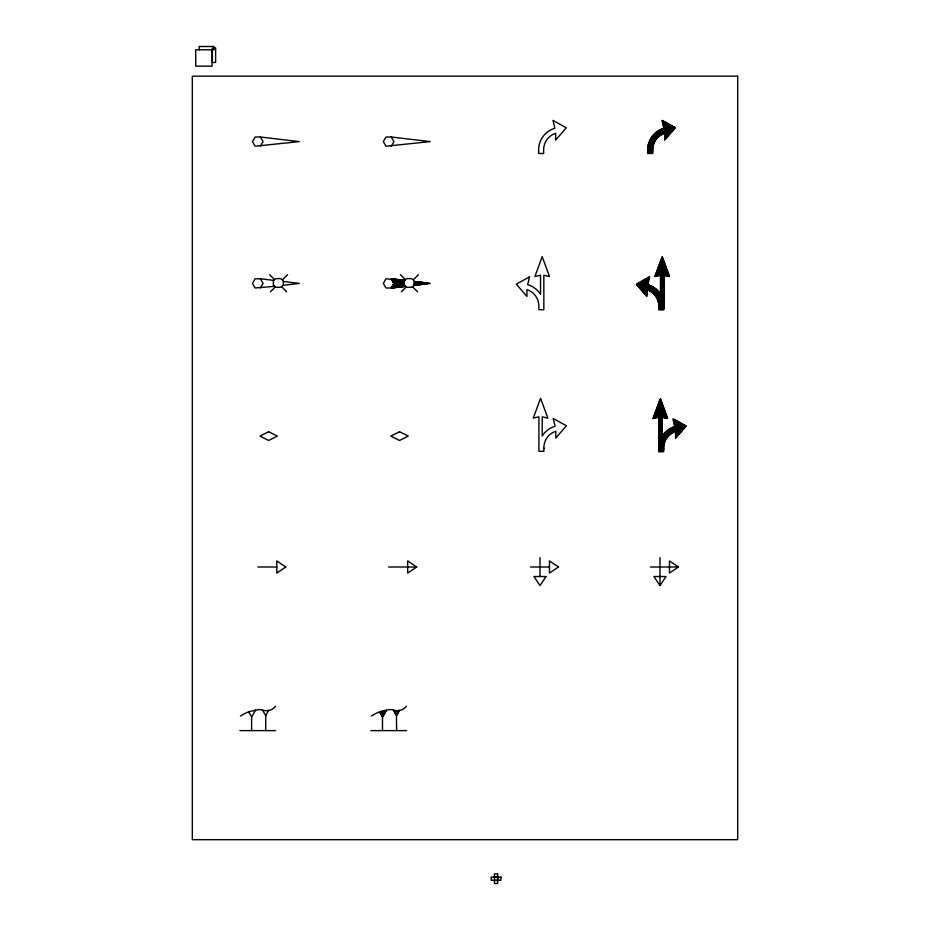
<?xml version="1.0" encoding="UTF-8"?>
<svg xmlns="http://www.w3.org/2000/svg" width="930" height="930" viewBox="0 0 930 930"><rect width="100%" height="100%" fill="white"/><g stroke="black" fill="none" stroke-linecap="round" stroke-linejoin="round"><path stroke-width="1.4" d="M647.71 149.149L647.698 153.473L652.697 153.462L652.721 148.881A17.345 17.345 0 0 1 664.706 133.292L664.706 140.128L675.378 127.794L662.044 120.4L663.974 128.294A22.343 22.343 0 0 0 647.71 149.149L654.336 142.488M403.829 282.941L404.225 281.174A4.801 4.801 0 0 1 405.399 279.616A5.394 5.394 0 0 1 407.119 278.605L411.293 278.605A5.394 5.394 0 0 1 413.013 279.616A4.801 4.801 0 0 1 414.187 281.174L414.187 284.708A4.801 4.801 0 0 1 413.013 286.266A5.394 5.394 0 0 1 411.293 287.277L407.282 287.37A5.906 5.906 0 0 1 405.399 286.266A4.801 4.801 0 0 1 404.225 284.708L403.829 282.941L399.784 286.998M260.412 146.208L263.074 141.604L260.412 137.012L255.111 137.012L252.449 141.604L255.111 146.208L299.332 141.604L260.412 137.012M260.412 287.998L263.074 283.406L260.412 278.802L255.111 278.802L252.449 283.406L255.111 287.998L274.582 286.324M391.309 146.208L393.96 141.604L391.309 137.012L385.997 137.012L383.334 141.604L385.997 146.208L430.23 141.604L391.309 137.012M397.668 279.558L393.913 283.313L391.309 287.998L385.997 287.998L383.334 283.406L385.997 278.802L404.69 280.383M255.576 710.206L251.658 716.995L248.705 711.869M268.596 710.404L265.643 715.519L262.516 710.102A8.882 8.882 0 0 0 260.133 709.602A8.289 8.289 0 0 0 258.075 709.718A120.237 120.237 0 0 0 250.414 711.38A23.982 23.982 0 0 0 246.101 712.915A47.849 47.849 0 0 0 240.428 716.054M386.462 710.206L382.555 716.995L379.603 711.869L385.485 711.915M399.482 710.404L396.529 715.519L393.402 710.102M659.963 585.54L666.031 576.53L653.883 576.53L659.963 585.54L659.963 557.489M270.479 291.776L275.361 286.882M282.383 279.86L287.591 274.664M391.763 279.593L392.425 278.93M391.879 279.791L392.704 278.965M391.983 279.988L392.983 279M392.1 280.186L393.25 279.035M392.216 280.383L393.529 279.07M392.332 280.581L393.809 279.093M392.437 280.767L394.076 279.128M392.553 280.965L394.355 279.163M392.669 281.162L394.634 279.198M392.774 281.36L394.913 279.233M392.89 281.558L395.18 279.256M393.006 281.755L395.459 279.291M393.123 281.941L395.738 279.326M393.227 282.139L396.017 279.36M393.344 282.336L396.285 279.395M393.46 282.534L396.564 279.43M393.564 282.732L396.843 279.453M393.681 282.918L397.122 279.488M393.797 283.115L397.389 279.523M393.727 283.801L397.947 279.593M393.309 284.534L398.214 279.616M392.879 285.266L398.493 279.651M392.46 285.998L398.772 279.686M392.042 286.731L399.051 279.721M391.623 287.451L399.319 279.756M399.598 279.779L391.391 287.986L405.468 286.324M391.739 287.951L399.877 279.814M392.088 287.905L400.156 279.849M392.437 287.87L400.423 279.884M392.797 287.823L400.702 279.918M393.146 287.788L400.981 279.942M393.495 287.742L401.26 279.977M393.843 287.696L401.528 280.011M394.192 287.661L401.807 280.046M394.541 287.614L402.086 280.081M394.89 287.579L402.353 280.104M395.238 287.533L402.632 280.139M395.587 287.498L402.911 280.174M395.936 287.451L403.19 280.209M396.285 287.417L403.457 280.244M396.645 287.37L403.736 280.267M396.994 287.324L404.015 280.302M397.343 287.289L404.294 280.337M397.691 287.242L404.562 280.372M398.04 287.207L404.283 280.965M398.389 287.161L404.12 281.43M398.738 287.126L404.027 281.825M399.086 287.079L403.946 282.232M399.435 287.045L403.853 282.627M400.132 286.952L403.853 283.243M400.493 286.917L403.911 283.499M400.842 286.87L403.957 283.755M401.19 286.835L404.015 283.999M401.539 286.789L404.073 284.255M401.888 286.754L404.132 284.51M402.237 286.707L404.19 284.754M402.585 286.673L404.294 284.952M402.934 286.626L404.411 285.15M403.283 286.58L404.527 285.336M403.632 286.545L404.655 285.522M403.992 286.498L404.794 285.696M404.341 286.463L404.934 285.859M401.365 291.776L406.259 286.882M413.28 279.86L418.477 274.664M414.466 282.197L415.047 281.604M414.524 282.453L415.326 281.639M414.582 282.697L415.605 281.674M414.629 282.953L415.873 281.709M414.536 283.359L416.152 281.744M414.454 283.755L416.431 281.767M414.362 284.15L416.71 281.802M414.269 284.545L416.977 281.837M414.036 285.092L417.256 281.871M414.129 285.301L417.535 281.906M414.478 285.266L417.814 281.93M414.827 285.219L418.082 281.964M415.187 285.185L418.361 281.999M415.536 285.138L418.64 282.034M415.884 285.092L418.919 282.069M416.233 285.057L419.186 282.092M416.582 285.01L419.465 282.127M416.931 284.975L419.744 282.162M417.279 284.929L420.011 282.197M417.628 284.894L420.29 282.232M417.977 284.847L420.569 282.267M418.326 284.812L420.848 282.29M418.674 284.766L421.116 282.325M419.035 284.719L421.395 282.36M419.384 284.685L421.674 282.394M419.732 284.638L421.953 282.429M420.081 284.603L422.22 282.453M420.43 284.557L422.499 282.488M420.779 284.522L422.778 282.522M421.127 284.475L423.057 282.557M421.476 284.441L423.324 282.592M421.825 284.394L423.603 282.615M422.174 284.348L423.882 282.65M422.534 284.313L424.15 282.685M422.883 284.266L424.429 282.72M423.231 284.231L424.708 282.755M423.58 284.185L424.987 282.778M423.929 284.15L425.254 282.813M424.278 284.103L425.533 282.848M424.626 284.069L425.812 282.883M424.975 284.022L426.091 282.918M425.324 283.976L426.359 282.941M425.673 283.941L426.638 282.976M426.021 283.894L426.917 283.011M426.382 283.859L427.196 283.046M426.731 283.813L427.463 283.08M427.079 283.778L427.742 283.104M427.428 283.731L428.021 283.139M662.323 121.551L662.962 120.912M662.509 122.295L663.555 121.237M662.683 123.039L664.148 121.574M662.869 123.783L664.741 121.9M663.055 124.515L665.345 122.225M652.418 136.071L656.313 132.188M663.23 125.259L665.938 122.562M650.558 138.861L659.103 130.328M663.415 126.003L666.531 122.888M649.64 140.709L660.963 129.375M663.602 126.747L667.124 123.225M649.035 142.244L662.497 128.782M663.776 127.491L667.728 123.551M648.57 143.627L668.321 123.876M648.268 144.859L668.914 124.213M648.047 146.01L669.507 124.539M647.873 147.103L670.1 124.876M647.78 148.126L655.429 140.477M660.672 135.222L670.704 125.201M662.776 134.048L671.297 125.527M647.698 150.044L653.674 144.08M664.299 133.455L671.89 125.864M647.698 150.974L653.313 145.371M664.706 133.978L672.483 126.189M647.698 151.904L653.023 146.58M664.706 134.897L673.088 126.527M647.698 152.834L652.883 147.638M664.706 135.827L673.68 126.852M647.989 153.473L652.744 148.707M664.706 136.745L674.273 127.178M648.908 153.473L652.709 149.672M664.706 137.675L674.866 127.515M649.838 153.473L652.697 150.602M664.706 138.605L674.517 128.793M650.768 153.462L652.697 151.532M664.706 139.523L668.565 135.664M651.686 153.462L652.697 152.45M661.59 258.249L662.439 257.401M661.056 259.703L662.683 258.075M636.864 284.824L639.015 282.662M660.521 261.167L662.927 258.749M637.294 285.312L641.096 281.511M659.986 262.632L663.183 259.423M637.724 285.812L643.176 280.36M659.44 264.085L663.427 260.109M638.154 286.312L645.246 279.209M658.905 265.55L663.683 260.784M638.585 286.8L647.327 278.058M658.37 267.015L663.927 261.458M639.015 287.3L649.407 276.908M657.836 268.468L664.171 262.132M639.445 287.8L649.279 277.954M657.301 269.933L664.427 262.818M639.863 288.288L648.977 279.186M656.766 271.397L664.671 263.492M640.293 288.788L648.675 280.407M656.231 272.862L664.915 264.167M640.724 289.288L648.373 281.639M655.697 274.315L665.171 264.841M641.154 289.776L648.071 282.86M655.162 275.78L665.415 265.527M641.584 290.276L647.78 284.092M655.452 276.419L665.659 266.201M642.014 290.776L648.001 284.789M656.661 276.129L665.915 266.875M642.444 291.264L648.698 285.01M657.87 275.85L666.159 267.549M642.874 291.764L649.396 285.254M659.079 275.559L666.415 268.235M643.304 292.264L650.035 285.522M660.288 275.28L666.659 268.91M643.734 292.764L650.686 285.801M660.509 275.978L666.903 269.584M644.165 293.252L646.908 290.509M647.536 289.881L651.337 286.08M660.509 276.908L667.159 270.258M644.595 293.752L646.908 291.427M648.21 290.125L651.93 286.417M660.509 277.826L667.403 270.944M645.025 294.252L646.908 292.357M648.849 290.427L652.523 286.742M660.509 278.756L663.822 275.443M663.997 275.268L667.647 271.618M645.455 294.74L646.908 293.287M649.466 290.73L653.116 287.079M660.521 279.674L663.822 276.373M664.752 275.443L667.903 272.292M645.885 295.24L646.908 294.206M650.07 291.044L653.697 287.428M660.521 280.604L663.822 277.291M665.496 275.617L668.147 272.967M646.315 295.74L646.908 295.136M650.651 291.392L654.243 287.8M660.521 281.523L663.822 278.221M666.252 275.792L668.391 273.653M651.209 291.764L654.79 288.184M660.521 282.453L663.822 279.151M666.996 275.978L668.647 274.327M651.756 292.136L655.313 288.579M660.521 283.371L663.822 280.07M667.752 276.152L668.891 275.001M652.29 292.531L655.824 288.998M660.521 284.301L663.822 281M668.496 276.326L669.135 275.675M652.779 292.962L656.324 289.416M660.521 285.231L663.822 281.918M653.279 293.392L656.801 289.869M660.521 286.149L663.822 282.848M653.767 293.834L657.278 290.323M660.521 287.079L663.822 283.778M654.209 294.322L657.742 290.788M660.521 287.998L663.822 284.696M654.639 294.81L658.173 291.276M660.521 288.928L663.822 285.626M655.08 295.298L658.603 291.776M660.533 289.846L663.822 286.545M655.464 295.845L659.021 292.276M660.533 290.776L663.822 287.475M655.836 296.391L659.405 292.822M660.533 291.695L663.822 288.405M656.208 296.949L659.788 293.357M660.533 292.625L663.822 289.323M656.58 297.495L660.172 293.903M660.533 293.543L663.822 290.253M656.882 298.123L663.822 291.183M657.185 298.751L663.822 292.101M657.475 299.367L663.822 293.031M657.731 300.041L663.822 293.95M657.952 300.75L663.822 294.88M658.184 301.448L663.822 295.81M658.394 302.157L663.822 296.728M658.521 302.959L663.822 297.658M658.638 303.761L663.822 298.577M658.765 304.563L663.822 299.507M658.812 305.447L663.822 300.437M658.835 306.354L663.822 301.355M658.835 307.272L663.822 302.285M658.835 308.19L663.822 303.203M658.835 309.12L663.822 304.133M659.196 309.69L663.822 305.063M660.126 309.69L663.822 305.982M661.044 309.69L663.822 306.912M661.974 309.69L663.822 307.842M662.892 309.69L663.822 308.76M659.568 400.667L660.684 399.551M659.033 402.12L660.928 400.237M658.498 403.585L661.184 400.911M657.963 405.05L661.428 401.586M657.429 406.515L661.672 402.26M656.894 407.968L661.928 402.946M656.359 409.433L662.172 403.62M655.824 410.897L662.416 404.294M655.29 412.35L662.672 404.969M654.755 413.815L662.916 405.654M654.22 415.28L663.16 406.329M653.674 416.733L663.415 407.003M653.139 418.198L663.66 407.677M654.011 418.256L663.915 408.363M655.22 417.965L664.16 409.037M656.441 417.686L664.404 409.712M657.65 417.396L664.659 410.386M658.673 417.291L664.904 411.072M658.673 418.221L665.148 411.746M658.673 419.151L665.403 412.42M658.673 420.069L665.648 413.094M658.673 420.999L661.986 417.686M662.416 417.256L665.892 413.78M658.673 421.918L661.986 418.605M663.16 417.43L666.147 414.454M658.673 422.848L661.986 419.535M663.915 417.605L666.392 415.129M658.673 423.778L661.986 420.465M664.659 417.791L666.647 415.803M658.673 424.696L661.986 421.383M665.415 417.965L666.891 416.489M658.673 425.626L661.986 422.313M666.159 418.14L667.136 417.163M658.673 426.545L661.986 423.243M658.673 427.475L661.986 424.161M658.673 428.393L661.986 425.091M658.684 429.323L661.986 426.01M658.684 430.253L661.986 426.94M658.684 431.171L661.986 427.87M658.684 432.101L661.986 428.788M658.684 433.02L661.986 429.718M658.684 433.95L661.986 430.637M658.684 434.88L661.986 431.567M673.308 420.244L674.111 419.442M658.684 435.798L661.986 432.497M673.494 420.988L674.703 419.779M658.684 436.728L661.986 433.415M673.669 421.732L675.308 420.104M658.684 437.646L661.986 434.345M673.855 422.476L675.901 420.43M658.684 438.576L661.986 435.275M674.041 423.22L676.494 420.755M658.684 439.495L661.986 436.193M662.323 435.868L668.856 429.323M674.215 423.964L677.098 421.092M658.684 440.425L671.018 428.091M674.401 424.708L677.691 421.418M658.684 441.355L672.692 427.347M674.587 425.452L678.284 421.743M658.684 442.273L674.111 426.847M674.762 426.196L678.888 422.081M658.684 443.203L679.481 422.406M658.684 444.122L680.074 422.732M658.684 445.052L680.679 423.057M658.684 445.982L667.438 437.228M670.1 434.554L681.272 423.394M658.684 446.9L665.729 439.867M672.82 432.764L681.864 423.72M658.684 447.83L664.915 441.587M674.552 431.962L682.469 424.045M658.684 448.748L664.404 443.04M675.587 431.846L683.062 424.371M658.684 449.678L664.101 444.261M675.587 432.776L683.655 424.708M658.684 450.608L663.869 445.424M675.587 433.706L684.259 425.033M658.684 451.527L663.729 446.481M675.587 434.624L684.852 425.359M659.521 451.62L663.694 447.446M675.587 435.554L685.445 425.696M660.44 451.62L663.66 448.4M675.587 436.472L686.049 426.021M661.37 451.62L663.66 449.329M675.587 437.402L681.644 431.346M662.288 451.62L663.66 450.26M416.698 566.998L407.689 573.066L407.689 560.918L416.698 566.998L388.647 566.998M678.481 566.998L669.461 573.066L669.461 560.918L678.481 566.998L650.43 566.998M282.941 285.336L299.332 283.406L283.383 281.511M413.827 285.336L430.23 283.406L414.269 281.511M257.761 566.998L276.803 566.998M530.449 566.998L549.479 566.998M384.59 710.601L386.241 710.601M393.692 710.601L395.308 710.601M397.726 710.601L399.365 710.601M382.683 711.043L385.985 711.043M393.948 711.043L399.121 711.043M380.928 711.473L385.729 711.473M394.192 711.473L398.865 711.473M394.448 711.915L398.621 711.915M379.87 712.345L385.229 712.345M394.704 712.345L398.366 712.345M380.126 712.787L384.974 712.787M394.948 712.787L398.11 712.787M380.382 713.217L384.729 713.217M395.204 713.217L397.866 713.217M380.626 713.659L384.474 713.659M395.459 713.659L397.61 713.659M380.882 714.089L384.218 714.089M395.703 714.089L397.354 714.089M381.126 714.531L383.974 714.531M395.959 714.531L397.11 714.531M381.381 714.961L383.718 714.961M396.203 714.961L396.854 714.961M381.637 715.403L383.462 715.403M396.459 715.403L396.622 730.608M381.881 715.833L383.218 715.833M382.137 716.274L382.962 716.274M239.894 730.608L275.629 730.608M370.779 730.608L406.515 730.608M494.446 876.955L497.655 876.955M494.446 880.431L497.655 880.431M260.412 278.802L273.804 280.383M400.446 274.664L405.399 279.616M412.467 286.684L417.558 291.776M269.549 274.664L274.513 279.616A5.394 5.394 0 0 1 276.222 278.605L280.407 278.605A5.394 5.394 0 0 1 282.127 279.616A4.801 4.801 0 0 1 283.301 281.174L283.301 284.708A4.801 4.801 0 0 1 282.127 286.266A5.394 5.394 0 0 1 280.407 287.277L276.384 287.37A5.906 5.906 0 0 1 274.513 286.266A4.801 4.801 0 0 1 273.339 284.708L273.339 281.174A4.801 4.801 0 0 1 274.513 279.616M281.581 286.684L286.673 291.776M391.309 278.802L393.96 283.406M539.981 557.489L539.981 576.53M497.713 877.153L497.713 880.233M382.497 716.89L382.497 730.608M265.736 715.379L265.736 730.608M251.612 716.89L251.612 730.608M212.098 49.813L212.098 66.17L195.73 66.17L195.73 49.813L213.993 49.767L213.993 46.5L199.16 46.5L199.16 49.767M371.314 716.054A47.849 47.849 0 0 1 376.987 712.915A23.994 23.994 0 0 1 381.312 711.369A120.237 120.237 0 0 1 388.961 709.718A8.289 8.289 0 0 1 391.019 709.602A8.882 8.882 0 0 1 393.495 710.136A8.3 8.3 0 0 0 395.982 710.671A8.068 8.068 0 0 0 397.087 710.66A47.86 47.86 0 0 0 399.772 710.369A8.37 8.37 0 0 0 403.039 709.195A14.113 14.113 0 0 0 406.457 706.23M262.609 710.136A8.3 8.3 0 0 0 265.096 710.671A8.068 8.068 0 0 0 266.201 710.66A47.86 47.86 0 0 0 268.886 710.369A8.37 8.37 0 0 0 272.153 709.195A14.101 14.101 0 0 0 275.571 706.23M538.621 150.648L538.621 153.473L543.632 153.462L543.655 148.881A17.345 17.345 0 0 1 555.629 133.292L555.629 140.128L566.3 127.794L552.966 120.4L554.908 128.294A22.343 22.343 0 0 0 538.633 149.149L538.621 150.648M543.899 448.318L543.899 451.294L538.923 451.294L538.912 416.826L533.274 418.151L540.562 398.261L547.863 418.151L542.225 416.826L542.225 436.019L543.446 434.217A22.204 22.204 0 0 1 555.105 426.266L553.187 418.477L566.428 425.766L555.826 438.007L555.826 431.241A17.24 17.24 0 0 0 543.945 446.33L543.899 448.318M663.66 448.644L663.66 451.62L658.684 451.62L658.673 417.163L653.034 418.488L660.335 398.598L667.624 418.488L661.986 417.163L661.986 436.356L663.206 434.543A22.204 22.204 0 0 1 674.866 426.603L672.948 418.814L686.189 426.103L675.587 438.344L675.587 431.578A17.24 17.24 0 0 0 663.706 446.656L663.66 448.644M529.577 276.826L527.647 284.661A22.204 22.204 0 0 1 540.551 294.426L540.528 275.222L534.889 276.547L542.19 256.668L549.479 276.547L543.841 275.222L543.841 309.69L538.854 309.69L538.807 304.749A17.24 17.24 0 0 0 526.926 289.637L526.926 296.426L516.324 284.173L529.577 276.826M649.559 276.826L647.629 284.661A22.204 22.204 0 0 1 660.533 294.426L660.509 275.222L654.871 276.547L662.172 256.668L669.461 276.547L663.822 275.222L663.822 309.69L658.835 309.69L658.789 304.749A17.24 17.24 0 0 0 646.908 289.637L646.908 296.426L636.306 284.173L649.559 276.826M546.05 576.53L539.981 585.54L533.901 576.53L546.05 576.53M285.812 566.998L276.803 573.066L276.803 560.918L285.812 566.998M558.5 566.998L549.479 573.066L549.479 560.918L558.5 566.998M268.665 431.741L259.947 436.1L268.665 440.471L277.396 436.1L268.665 431.741M399.551 431.741L390.833 436.1L399.551 440.471L408.282 436.1L399.551 431.741M215.62 48.139L212.354 48.139L212.354 62.461L215.62 62.461L215.62 48.139M737.688 76.167L192.312 76.167L192.312 839.674L737.688 839.674L737.688 76.167M497.655 873.886L494.446 873.886L494.446 883.5L497.655 883.5L497.655 873.886M500.933 877.153L491.168 877.153L491.168 880.233L500.933 880.233L500.933 877.153"/></g></svg>
